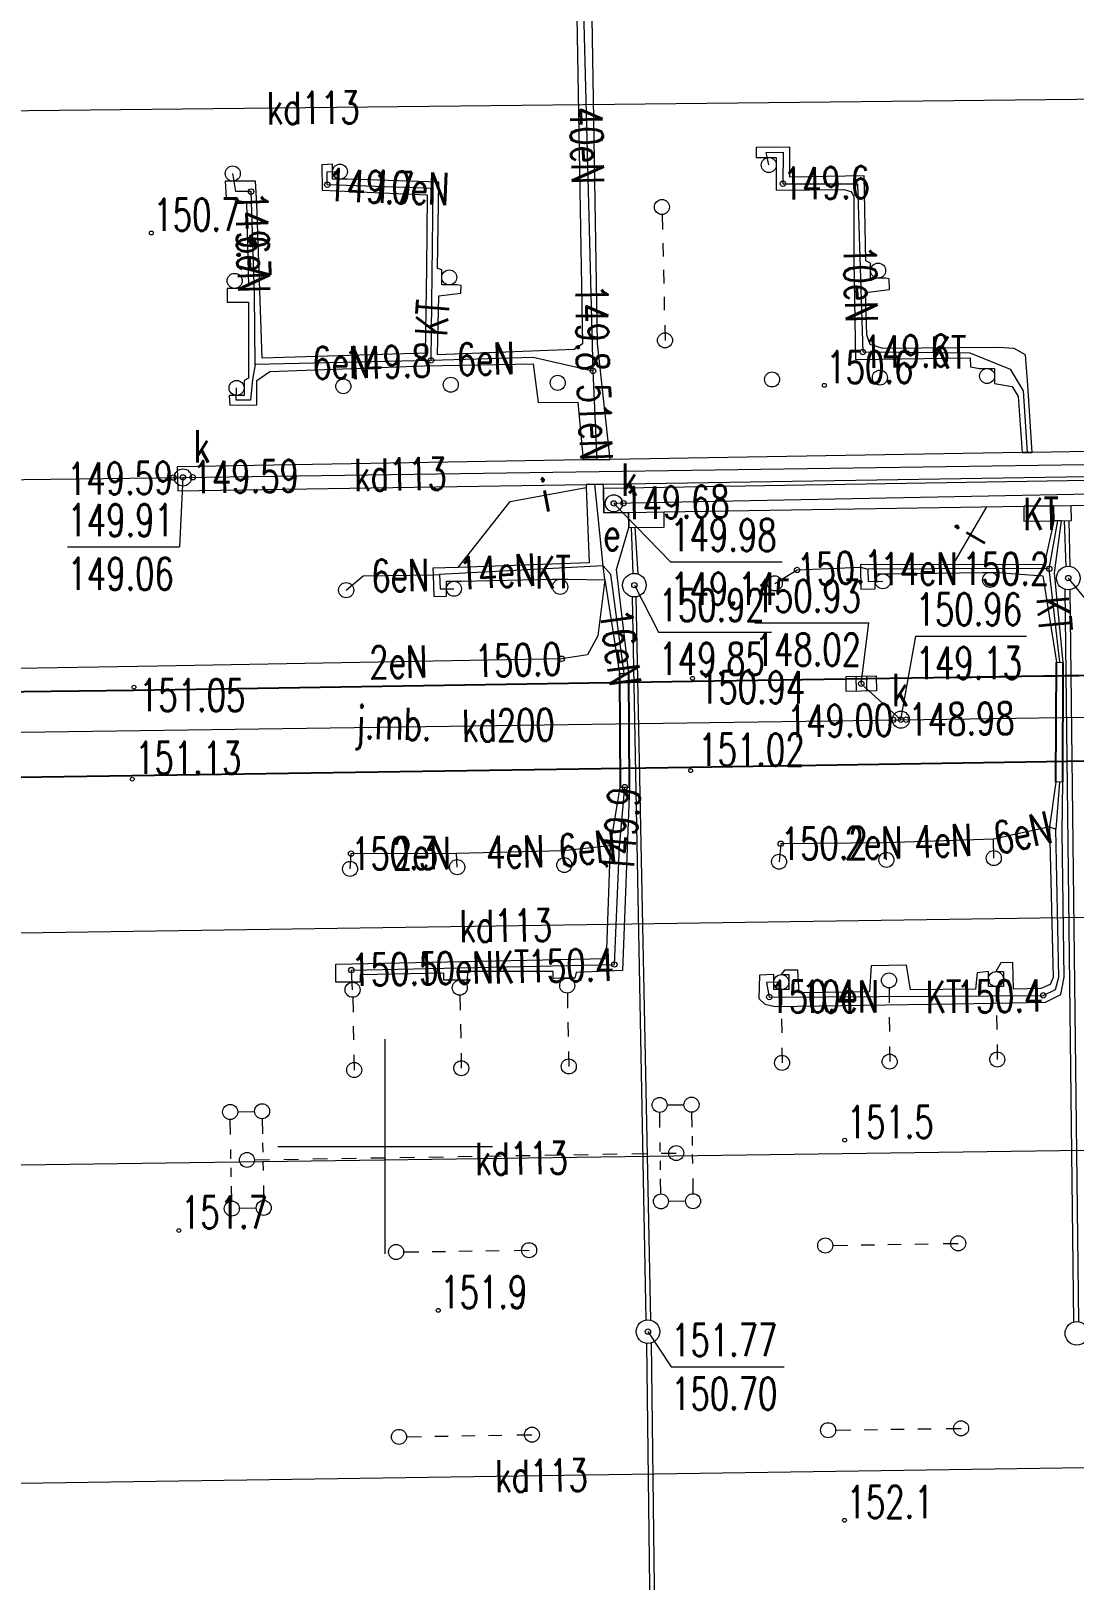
# Model space of a CAD drawing. Header units: metres. Extents: x 7583802 to 7586368, y 5958992 to 5960558.
# Drawn here: x 7585783.5 to 7585832.1, y 5959279.8 to 5959352 of the extents above; entities that cross this region are included whole.
import ezdxf
from ezdxf.enums import TextEntityAlignment as Align

# ---------------------------------------------------------------- set-up
doc = ezdxf.new("R2010")
doc.units = ezdxf.units.M
for name, pattern in [('1', [0]), ('3_KTJZ01', [4, 3, -1]), ('3_KTKR01', [0]), ('4_1', [0]), ('4_SUBP02_03', [0]), ('4_SUOP01_03', [0]), ('4_SUOP03_13', [0]), ('4_SUOP05_02', [0]), ('4_SUPE_01', [0]), ('4_SUPI_01', [0]), ('4_SUPK_01', [0]), ('4_SUSM03_02', [0]), ('4_SUUS18_02', [0])]:
    doc.linetypes.add(name, pattern=pattern)
doc.layers.get('0').update_dxf_attribs({"color": 250, "linetype": 'CONTINUOUS', "lineweight": 100})
for name, color, linetype, lineweight in [('1000_L_1', 7, '1', 18), ('KTJZ_E_T_0', 7, 'CONTINUOUS', 15), ('KTJZ_L_0', 7, '3_KTJZ01', 18), ('KTKR_L_0', 7, '3_KTKR01', 25), ('RTPW_T_0', 7, 'CONTINUOUS', 15), ('RTPW_T_1', 7, 'CONTINUOUS', 15), ('SUBE_L_0', 1, '4_SUBP02_03', 18), ('SUOE_L_0', 1, '4_SUOP01_03', 18), ('SUOE_L_1', 1, '4_SUOP03_13', 25), ('SUOP_E_T_0', 7, 'CONTINUOUS', 18), ('SUOP_L_0', 7, '4_SUOP05_02', 18), ('SUPE_E_T_3', 1, 'CONTINUOUS', 15), ('SUPE_L_3', 1, '4_SUPE_01', 18), ('SUPI_E_T_0', 7, 'CONTINUOUS', 15), ('SUPI_L_0', 7, '4_SUPI_01', 18), ('SUPK_E_T_0', 34, 'CONTINUOUS', 15), ('SUPK_L_0', 34, '4_SUPK_01', 18), ('SUSM_L_4', 7, 'CONTINUOUS', 18), ('SUSM_L_5', 7, 'CONTINUOUS', 18), ('SUSM_T_3', 7, 'CONTINUOUS', 18), ('SUTE_T_0', 1, 'CONTINUOUS', 18), ('SUTK_T_0', 34, 'CONTINUOUS', 18), ('SUTT_T_0', 30, 'CONTINUOUS', 18), ('SUUE_E_T_2', 7, 'CONTINUOUS', 15), ('SUUE_L_3', 7, '4_1', 18), ('SUUK_E_T_3', 7, 'CONTINUOUS', 15), ('SUUK_T_0', 7, 'CONTINUOUS', 18), ('SUUK_T_4', 7, 'CONTINUOUS', 13)]:
    doc.layers.add(name, color=color, linetype=linetype, lineweight=lineweight)
doc.styles.get("Standard").update_dxf_attribs({"font": 'Simplex.SHX', "width": 0.75})

# ---------------------------------------------------------------- blocks, each defined once
blk = doc.blocks.new('3_RTPW01')
at = {"linetype": 'CONTINUOUS'}
blk.add_circle((0, 0), 0.09, dxfattribs=at)
blk = doc.blocks.new('3_RTPW02')
at = {"linetype": 'CONTINUOUS'}
blk.add_circle((0, 0), 0.09, dxfattribs=at)
blk = doc.blocks.new('4_SUSM04_01')
at = {"linetype": 'CONTINUOUS'}
blk.add_circle((0, 0), 0.35, dxfattribs=at)
blk = doc.blocks.new('4_SUPS01_03')
at = {"linetype": 'CONTINUOUS'}
blk.add_circle((0, 0), 0.125, dxfattribs=at)
blk = doc.blocks.new('4_SUPS01_05')
at = {"linetype": 'CONTINUOUS'}
blk.add_circle((0, 0), 0.125, dxfattribs=at)
blk = doc.blocks.new('4_SUPS01_07')
at = {"linetype": 'CONTINUOUS'}
blk.add_circle((0, 0), 0.125, dxfattribs=at)
blk = doc.blocks.new('4_SUUS22_01')
at = {"linetype": 'CONTINUOUS'}
blk.add_circle((0, 0), 0.4, dxfattribs=at)
blk = doc.blocks.new('4_SUUS05')
at = {"linetype": 'CONTINUOUS'}
for p, q in [((-0.7, -0.35), (-0.7, 0.35)), ((-0.7, 0.35), (0.7, 0.35)), ((-0.245, 0.35), (-0.245, -0.35)), ((0.245, 0.35), (0.245, -0.35)), ((0.7, 0.35), (0.7, -0.35)), ((0.7, -0.35), (-0.7, -0.35))]:
    blk.add_line(p, q, dxfattribs=at)

msp = doc.modelspace()

# ---------------------------------------------------------------- linework, layer by layer
at = {"layer": '1000_L_1', "linetype": '1'}
for p, q in [((7585800, 5959295), (7585800, 5959305)), ((7585795, 5959300), (7585805, 5959300))]:
    msp.add_line(p, q, dxfattribs=at)
at = {"layer": 'KTJZ_L_0', "linetype": '3_KTJZ01'}
for p, q in [((7585788.29, 5959321.26), (7585814.32, 5959321.67)), ((7585814.32, 5959321.67), (7585834.33, 5959321.97)), ((7585763.29, 5959320.9), (7585788.29, 5959321.26)), ((7585814.23, 5959317.67), (7585788.21, 5959317.27)), ((7585834.24, 5959317.98), (7585814.23, 5959317.67)), ((7585788.21, 5959317.27), (7585763.2, 5959316.9))]:
    msp.add_line(p, q, dxfattribs=at)
at = {"layer": 'KTKR_L_0', "linetype": '3_KTKR01'}
for p, q in [((7585814.32, 5959321.67), (7585788.29, 5959321.26)), ((7585834.33, 5959321.97), (7585814.32, 5959321.67)), ((7585788.29, 5959321.26), (7585763.29, 5959320.9)), ((7585814.23, 5959317.67), (7585788.21, 5959317.27)), ((7585834.24, 5959317.98), (7585814.23, 5959317.67)), ((7585788.21, 5959317.27), (7585763.2, 5959316.9))]:
    msp.add_line(p, q, dxfattribs=at)
at = {"layer": 'SUBE_L_0', "linetype": '4_SUBP02_03'}
for centre in [(7585811.61, 5959326.16), (7585831.83, 5959326.49), (7585812.24, 5959291.38), (7585832.23, 5959291.3)]:
    msp.add_circle(centre, 0.55, dxfattribs=at)
at = {"layer": 'SUOE_L_0', "linetype": '4_1'}
for p, q in [((7585831.726, 5959327.03), (7585831.65, 5959329.166)), ((7585831.918, 5959327.033), (7585831.87, 5959329.169)), ((7585811.556, 5959326.707), (7585811.47, 5959328.842)), ((7585811.63, 5959328.845), (7585811.768, 5959326.687)), ((7585811.512, 5959325.619), (7585812.148, 5959291.922)), ((7585811.683, 5959325.615), (7585812.358, 5959291.917)), ((7585832.089, 5959291.832), (7585831.691, 5959325.958)), ((7585832.32, 5959291.843), (7585831.921, 5959325.948)), ((7585812.171, 5959290.834), (7585812.619, 5959256.922)), ((7585812.391, 5959290.851), (7585812.809, 5959256.921))]:
    msp.add_line(p, q, dxfattribs=at)
at = {"layer": 'SUOE_L_1', "linetype": '4_1'}
for p, q in [((7585831.25, 5959316.98), (7585831.28, 5959322.57)), ((7585831.58, 5959316.99), (7585831.59, 5959322.56)), ((7585810.92, 5959322.04), (7585810.95, 5959316.75)), ((7585811.38, 5959316.75), (7585811.35, 5959322.05))]:
    msp.add_line(p, q, dxfattribs=at)
at = {"layer": 'SUOP_L_0', "linetype": '4_1'}
for p, q in [((7585809.89, 5959337.42), (7585809.57, 5959357.07)), ((7585808.88, 5959355.27), (7585809.19, 5959337.41)), ((7585817.29, 5959346.56), (7585817.28, 5959346.08)), ((7585818.86, 5959346.57), (7585817.29, 5959346.56)), ((7585818.85, 5959345.17), (7585818.86, 5959346.57)), ((7585797.54, 5959345.778), (7585797.04, 5959345.75)), ((7585797.04, 5959345.75), (7585797.06, 5959344.56)), ((7585797.54, 5959345.078), (7585797.54, 5959345.778)), ((7585817.28, 5959346.08), (7585817.524, 5959346.088)), ((7585817.524, 5959346.088), (7585818.224, 5959346.088)), ((7585818.224, 5959346.088), (7585818.224, 5959345.388)), ((7585793.246, 5959344.992), (7585792.546, 5959344.992)), ((7585792.546, 5959344.992), (7585792.59, 5959344.21)), ((7585793.96, 5959344.99), (7585793.246, 5959344.992)), ((7585794.01, 5959343.91), (7585793.96, 5959344.99)), ((7585798.24, 5959345.078), (7585797.54, 5959345.078)), ((7585802.5, 5959344.93), (7585798.24, 5959345.078)), ((7585802.43, 5959340.91), (7585802.5, 5959344.93)), ((7585818.224, 5959345.388), (7585818.22, 5959344.56)), ((7585822.32, 5959345.23), (7585818.85, 5959345.17)), ((7585822.39, 5959341.28), (7585822.32, 5959345.23)), ((7585792.59, 5959344.21), (7585793.53, 5959344.01)), ((7585797.06, 5959344.56), (7585801.96, 5959344.35)), ((7585801.96, 5959344.35), (7585801.93, 5959340.93)), ((7585818.22, 5959344.56), (7585821.37, 5959344.59)), ((7585821.37, 5959344.59), (7585821.69, 5959344.5)), ((7585821.69, 5959344.5), (7585821.83, 5959344.29)), ((7585821.83, 5959344.29), (7585821.84, 5959341.26)), ((7585793.53, 5959344.01), (7585793.63, 5959340.09)), ((7585794.27, 5959336.74), (7585794.01, 5959343.91)), ((7585821.84, 5959341.26), (7585821.92, 5959336.67)), ((7585822.619, 5959341.166), (7585822.39, 5959341.28)), ((7585822.619, 5959340.466), (7585822.619, 5959341.166)), ((7585801.93, 5959340.93), (7585801.86, 5959336.97)), ((7585802.632, 5959340.85), (7585802.43, 5959340.91)), ((7585802.632, 5959340.15), (7585802.632, 5959340.85)), ((7585823.319, 5959340.472), (7585822.619, 5959340.466)), ((7585823.49, 5959340.44), (7585823.319, 5959340.472)), ((7585823.5, 5959339.94), (7585823.49, 5959340.44)), ((7585793.334, 5959339.989), (7585792.634, 5959339.989)), ((7585792.634, 5959339.989), (7585792.64, 5959339.35)), ((7585793.63, 5959340.09), (7585793.334, 5959339.989)), ((7585802.49, 5959339.64), (7585803.53, 5959339.76)), ((7585803.332, 5959340.15), (7585802.632, 5959340.15)), ((7585803.54, 5959340.13), (7585803.332, 5959340.15)), ((7585803.53, 5959339.76), (7585803.54, 5959340.13)), ((7585822.38, 5959339.8), (7585823.5, 5959339.94)), ((7585822.44, 5959337.82), (7585822.38, 5959339.8)), ((7585792.64, 5959339.35), (7585793.63, 5959339.35)), ((7585793.63, 5959339.35), (7585793.62, 5959335.8)), ((7585802.44, 5959336.89), (7585802.49, 5959339.64)), ((7585822.59, 5959337.38), (7585822.44, 5959337.82)), ((7585801.86, 5959336.97), (7585794.27, 5959336.74)), ((7585808.81, 5959337.14), (7585802.44, 5959336.89)), ((7585809.19, 5959337.41), (7585808.81, 5959337.14)), ((7585810.487, 5959332.017), (7585809.89, 5959337.42)), ((7585823.18, 5959337.18), (7585822.59, 5959337.38)), ((7585828.57, 5959337.24), (7585823.18, 5959337.18)), ((7585829.31, 5959337.18), (7585828.57, 5959337.24)), ((7585829.84, 5959336.89), (7585829.31, 5959337.18)), ((7585829.94, 5959335.48), (7585829.84, 5959336.89)), ((7585794.01, 5959335.7), (7585794.62, 5959336.12)), ((7585794.62, 5959336.12), (7585801.83, 5959336.38)), ((7585801.83, 5959336.38), (7585806.89, 5959336.48)), ((7585806.89, 5959336.48), (7585807.12, 5959334.67)), ((7585821.92, 5959336.67), (7585827.25, 5959336.76)), ((7585827.25, 5959336.76), (7585827.28, 5959336.33)), ((7585827.28, 5959336.33), (7585827.697, 5959336.256)), ((7585827.697, 5959336.256), (7585828.397, 5959336.256)), ((7585828.397, 5959336.256), (7585828.397, 5959335.556)), ((7585793.62, 5959335.8), (7585793.422, 5959335.699)), ((7585793.422, 5959335.699), (7585793.422, 5959334.999)), ((7585794.01, 5959334.56), (7585794.01, 5959335.7)), ((7585828.397, 5959335.556), (7585829.22, 5959335.41)), ((7585829.22, 5959335.41), (7585829.5, 5959334.95)), ((7585830.143, 5959332.345), (7585829.94, 5959335.48)), ((7585793.422, 5959334.999), (7585792.722, 5959334.999)), ((7585792.722, 5959334.999), (7585792.76, 5959334.55)), ((7585807.12, 5959334.67), (7585808.98, 5959334.68)), ((7585808.98, 5959334.68), (7585809.226, 5959331.996)), ((7585829.5, 5959334.95), (7585829.684, 5959332.337)), ((7585792.76, 5959334.55), (7585794.01, 5959334.56)), ((7585869.54, 5959333.003), (7585830.143, 5959332.345)), ((7585809.226, 5959331.996), (7585790.31, 5959331.68)), ((7585809.226, 5959331.996), (7585810.487, 5959332.017)), ((7585810.487, 5959332.017), (7585809.226, 5959331.996)), ((7585810.166, 5959330.866), (7585876.44, 5959331.92)), ((7585876.3, 5959331.76), (7585810.17, 5959330.66)), ((7585829.684, 5959332.337), (7585810.487, 5959332.017)), ((7585829.684, 5959332.337), (7585830.143, 5959332.345)), ((7585830.143, 5959332.345), (7585829.684, 5959332.337)), ((7585790.31, 5959331.68), (7585790.33, 5959330.55)), ((7585790.33, 5959330.55), (7585809.365, 5959330.853)), ((7585809.365, 5959330.853), (7585810.166, 5959330.866)), ((7585810.166, 5959330.866), (7585809.365, 5959330.853)), ((7585809.365, 5959330.853), (7585809.37, 5959330.71)), ((7585809.37, 5959330.71), (7585809.5, 5959327.2)), ((7585810.17, 5959330.66), (7585810.166, 5959330.866)), ((7585810.17, 5959330.66), (7585810.19, 5959329.53)), ((7585810.19, 5959329.53), (7585810.17, 5959330.66)), ((7585812.99, 5959329.574), (7585829.76, 5959329.837)), ((7585831.14, 5959329.859), (7585829.76, 5959329.837)), ((7585829.76, 5959329.837), (7585831.14, 5959329.859)), ((7585829.76, 5959329.837), (7585829.76, 5959329.14)), ((7585831.14, 5959329.859), (7585831.96, 5959329.872)), ((7585831.16, 5959329.16), (7585831.14, 5959329.859)), ((7585831.96, 5959329.872), (7585849.294, 5959330.144)), ((7585810.19, 5959329.53), (7585811.34, 5959329.548)), ((7585811.34, 5959329.548), (7585810.19, 5959329.53)), ((7585811.34, 5959329.548), (7585812.99, 5959329.574)), ((7585811.35, 5959328.84), (7585811.34, 5959329.548)), ((7585829.76, 5959329.14), (7585831.16, 5959329.16)), ((7585831.16, 5959329.16), (7585830.7, 5959327.11)), ((7585831.51, 5959329.164), (7585831.16, 5959329.16)), ((7585831.19, 5959326.73), (7585831.51, 5959329.164)), ((7585810.78, 5959326.89), (7585811.35, 5959328.84)), ((7585803.4, 5959326.99), (7585802.22, 5959326.96)), ((7585802.22, 5959326.96), (7585802.24, 5959326.64)), ((7585809.5, 5959327.2), (7585803.4, 5959326.99)), ((7585811.35, 5959322.05), (7585810.78, 5959326.89)), ((7585830.7, 5959327.11), (7585822.14, 5959327.13)), ((7585822.14, 5959327.13), (7585822.14, 5959327)), ((7585822.14, 5959327), (7585822.17, 5959325.98)), ((7585822.837, 5959325.992), (7585822.837, 5959326.692)), ((7585822.837, 5959326.692), (7585823.537, 5959326.692)), ((7585823.537, 5959326.692), (7585827.839, 5959326.757)), ((7585827.839, 5959326.757), (7585828.539, 5959326.757)), ((7585828.539, 5959326.757), (7585830.65, 5959326.6)), ((7585831.59, 5959322.56), (7585831.19, 5959326.73)), ((7585802.24, 5959326.64), (7585802.26, 5959325.63)), ((7585802.851, 5959325.642), (7585802.851, 5959326.342)), ((7585802.851, 5959326.342), (7585803.551, 5959326.342)), ((7585803.551, 5959326.342), (7585807.801, 5959326.433)), ((7585807.801, 5959326.433), (7585808.501, 5959326.433)), ((7585808.501, 5959326.433), (7585810.23, 5959326.41)), ((7585810.23, 5959326.41), (7585810.92, 5959322.04)), ((7585822.17, 5959325.98), (7585822.837, 5959325.992)), ((7585830.65, 5959326.6), (7585831.28, 5959322.57)), ((7585802.26, 5959325.63), (7585802.851, 5959325.642)), ((7585831.28, 5959322.57), (7585831.59, 5959322.56)), ((7585810.92, 5959322.04), (7585811.35, 5959322.05)), ((7585810.5, 5959314.03), (7585810.95, 5959316.75)), ((7585810.95, 5959316.75), (7585811.38, 5959316.75)), ((7585811.38, 5959316.75), (7585811.05, 5959308.2)), ((7585831.25, 5959316.98), (7585830.96, 5959314.9)), ((7585831.58, 5959316.99), (7585831.25, 5959316.98)), ((7585831.55, 5959314.67), (7585831.58, 5959316.99)), ((7585830.96, 5959314.9), (7585831.13, 5959307.88)), ((7585831.64, 5959307.9), (7585831.55, 5959314.67)), ((7585810.31, 5959308.77), (7585810.5, 5959314.03)), ((7585797.69, 5959308.5), (7585810.31, 5959308.77)), ((7585797.7, 5959307.66), (7585797.69, 5959308.5)), ((7585798.83, 5959308.01), (7585798.828, 5959307.658)), ((7585802.73, 5959308.08), (7585798.83, 5959308.01)), ((7585802.73, 5959307.75), (7585802.73, 5959308.08)), ((7585803.83, 5959308.16), (7585803.822, 5959307.755)), ((7585807.82, 5959308.16), (7585803.83, 5959308.16)), ((7585807.83, 5959307.84), (7585807.82, 5959308.16)), ((7585808.89, 5959308.11), (7585808.829, 5959307.852)), ((7585811.05, 5959308.2), (7585808.89, 5959308.11)), ((7585817.44, 5959307.99), (7585817.41, 5959306.9)), ((7585818.106, 5959308.013), (7585817.44, 5959307.99)), ((7585818.106, 5959307.313), (7585818.106, 5959308.013)), ((7585818.6, 5959308.22), (7585818.456, 5959308.013)), ((7585818.456, 5959308.013), (7585818.806, 5959308.013)), ((7585819.23, 5959308.22), (7585818.6, 5959308.22)), ((7585818.806, 5959308.013), (7585818.806, 5959307.313)), ((7585819.29, 5959307.16), (7585819.23, 5959308.22)), ((7585822.64, 5959308.42), (7585822.57, 5959307.21)), ((7585824.29, 5959308.45), (7585822.64, 5959308.42)), ((7585824.47, 5959307.3), (7585824.29, 5959308.45)), ((7585827.58, 5959308.1), (7585827.5, 5959307.34)), ((7585828.107, 5959308.157), (7585827.58, 5959308.1)), ((7585828.107, 5959307.457), (7585828.107, 5959308.157)), ((7585828.69, 5959308.57), (7585828.457, 5959308.157)), ((7585828.457, 5959308.157), (7585828.807, 5959308.157)), ((7585829.24, 5959308.58), (7585828.69, 5959308.57)), ((7585828.807, 5959308.157), (7585828.807, 5959307.457)), ((7585829.28, 5959307.34), (7585829.24, 5959308.58)), ((7585798.128, 5959307.658), (7585797.7, 5959307.66)), ((7585798.828, 5959307.658), (7585798.128, 5959307.658)), ((7585803.122, 5959307.755), (7585802.73, 5959307.75)), ((7585803.822, 5959307.755), (7585803.122, 5959307.755)), ((7585808.129, 5959307.852), (7585807.83, 5959307.84)), ((7585808.829, 5959307.852), (7585808.129, 5959307.852)), ((7585818.806, 5959307.313), (7585818.106, 5959307.313)), ((7585822.57, 5959307.21), (7585819.29, 5959307.16)), ((7585827.5, 5959307.34), (7585824.47, 5959307.3)), ((7585828.807, 5959307.457), (7585828.107, 5959307.457)), ((7585830.55, 5959307.36), (7585829.28, 5959307.34)), ((7585830.99, 5959307.56), (7585830.55, 5959307.36)), ((7585831.13, 5959307.88), (7585830.99, 5959307.56)), ((7585831.48, 5959307.09), (7585831.64, 5959307.9)), ((7585817.41, 5959306.9), (7585817.69, 5959306.63)), ((7585817.69, 5959306.63), (7585818.17, 5959306.53)), ((7585818.17, 5959306.53), (7585827.44, 5959306.67)), ((7585827.44, 5959306.67), (7585830.77, 5959306.73)), ((7585830.77, 5959306.73), (7585831.48, 5959307.09))]:
    msp.add_line(p, q, dxfattribs=at)
at = {"layer": 'SUPE_L_3', "linetype": '4_SUPE_01'}
for p, q in [((7585809.15, 5959356.183), (7585809.681, 5959336.135)), ((7585817.757, 5959346.324), (7585818.542, 5959346.329)), ((7585817.874, 5959345.738), (7585817.757, 5959346.324)), ((7585818.542, 5959346.329), (7585818.535, 5959344.865)), ((7585793.038, 5959344.501), (7585792.896, 5959345.342)), ((7585797.29, 5959345.414), (7585797.89, 5959345.428)), ((7585797.3, 5959344.819), (7585797.29, 5959345.414)), ((7585802.23, 5959344.64), (7585797.3, 5959344.819)), ((7585818.535, 5959344.865), (7585822.005, 5959344.865)), ((7585822.005, 5959344.865), (7585822.255, 5959337.025)), ((7585793.745, 5959344.5), (7585793.038, 5959344.501)), ((7585793.903, 5959339.711), (7585793.745, 5959344.5)), ((7585802.135, 5959336.635), (7585802.23, 5959344.64)), ((7585793.945, 5959336.442), (7585793.903, 5959339.711)), ((7585822.255, 5959337.025), (7585827.246, 5959336.993)), ((7585827.246, 5959336.993), (7585829.118, 5959336.223)), ((7585793.945, 5959336.442), (7585793.815, 5959335.75)), ((7585802.135, 5959336.635), (7585793.945, 5959336.442)), ((7585806.887, 5959336.772), (7585802.135, 5959336.635)), ((7585809.681, 5959336.135), (7585806.887, 5959336.772)), ((7585809.681, 5959336.135), (7585809.856, 5959332.006)), ((7585829.118, 5959336.223), (7585829.72, 5959335.215)), ((7585793.815, 5959335.75), (7585793.716, 5959334.78)), ((7585793.053, 5959334.777), (7585793.072, 5959335.349)), ((7585793.716, 5959334.78), (7585793.053, 5959334.777)), ((7585829.72, 5959335.215), (7585829.913, 5959332.341)), ((7585810.156, 5959327.062), (7585809.766, 5959330.859)), ((7585830.945, 5959326.92), (7585831.335, 5959329.162)), ((7585810.156, 5959327.062), (7585802.536, 5959326.651)), ((7585810.505, 5959326.65), (7585810.156, 5959327.062)), ((7585810.23, 5959326.41), (7585810.156, 5959327.062)), ((7585818.152, 5959326.245), (7585819.19, 5959326.87)), ((7585819.19, 5959326.87), (7585822.14, 5959327)), ((7585822.14, 5959327), (7585822.488, 5959326.911)), ((7585828.561, 5959326.936), (7585822.488, 5959326.911)), ((7585822.488, 5959326.911), (7585822.503, 5959326.336)), ((7585830.945, 5959326.92), (7585828.561, 5959326.936)), ((7585831.435, 5959322.565), (7585830.945, 5959326.92)), ((7585798.179, 5959325.927), (7585798.97, 5959326.59)), ((7585798.97, 5959326.59), (7585802.238, 5959326.641)), ((7585802.238, 5959326.641), (7585802.536, 5959326.651)), ((7585802.536, 5959326.651), (7585802.555, 5959325.986)), ((7585802.555, 5959325.986), (7585803.201, 5959325.992)), ((7585810.23, 5959326.41), (7585809.9, 5959323.8)), ((7585811.135, 5959322.045), (7585810.505, 5959326.65)), ((7585822.503, 5959326.336), (7585823.187, 5959326.342)), ((7585809.9, 5959323.8), (7585809.43, 5959322.92)), ((7585789.4, 5959322.38), (7585772.5, 5959322.1)), ((7585806.52, 5959322.69), (7585789.4, 5959322.38)), ((7585808.22, 5959322.73), (7585806.52, 5959322.69)), ((7585809.43, 5959322.92), (7585808.22, 5959322.73)), ((7585831.28, 5959322.57), (7585831.25, 5959316.98)), ((7585831.58, 5959316.99), (7585831.59, 5959322.56)), ((7585810.92, 5959322.04), (7585810.95, 5959316.75)), ((7585811.38, 5959316.75), (7585811.35, 5959322.05)), ((7585810.915, 5959313.984), (7585811.165, 5959316.75)), ((7585831.415, 5959316.985), (7585831.255, 5959314.785)), ((7585830.959, 5959314.9), (7585828.341, 5959314.33)), ((7585830.959, 5959314.9), (7585831.255, 5959314.785)), ((7585831.385, 5959307.89), (7585831.255, 5959314.785)), ((7585803.32, 5959313.68), (7585808.28, 5959313.79)), ((7585808.28, 5959313.79), (7585810.5, 5959314.03)), ((7585808.342, 5959313.119), (7585808.28, 5959313.79)), ((7585810.5, 5959314.03), (7585810.915, 5959313.984)), ((7585810.68, 5959308.485), (7585810.915, 5959313.984)), ((7585818.429, 5959314.106), (7585818.352, 5959313.274)), ((7585823.299, 5959314.162), (7585818.429, 5959314.106)), ((7585828.341, 5959314.33), (7585823.299, 5959314.162)), ((7585823.352, 5959313.36), (7585823.299, 5959314.162)), ((7585828.359, 5959313.443), (7585828.341, 5959314.33)), ((7585798.361, 5959312.942), (7585798.41, 5959313.65)), ((7585798.41, 5959313.65), (7585803.32, 5959313.68)), ((7585803.352, 5959313.021), (7585803.32, 5959313.68)), ((7585798.42, 5959308.224), (7585810.68, 5959308.485)), ((7585798.478, 5959307.308), (7585798.42, 5959308.224)), ((7585818.456, 5959307.663), (7585817.773, 5959307.651)), ((7585817.773, 5959307.651), (7585817.898, 5959306.971)), ((7585830.66, 5959307.045), (7585831.235, 5959307.325)), ((7585831.235, 5959307.325), (7585831.385, 5959307.89)), ((7585817.898, 5959306.971), (7585830.66, 5959307.045))]:
    msp.add_line(p, q, dxfattribs=at)
at = {"layer": 'SUPI_L_0', "linetype": '4_1'}
for p, q in [((7585805.828, 5959330.065), (7585809.37, 5959330.714)), ((7585803.395, 5959326.991), (7585805.828, 5959330.065)), ((7585828.024, 5959329.81), (7585826.456, 5959327.117))]:
    msp.add_line(p, q, dxfattribs=at)
at = {"layer": 'SUPK_L_0', "linetype": '4_1'}
for p, q in [((7585865.32, 5959349.14), (7585732.11, 5959347.71)), ((7585790.57, 5959331.18), (7585875.69, 5959332.41)), ((7585732.45, 5959330.42), (7585790.57, 5959331.18)), ((7585875.79, 5959331.21), (7585810.65, 5959329.97)), ((7585824.03, 5959319.89), (7585822.18, 5959321.57)), ((7585824.03, 5959319.89), (7585874.22, 5959320.63)), ((7585776.58, 5959319.22), (7585824.03, 5959319.89)), ((7585732.85, 5959309.23), (7585872.44, 5959311.28)), ((7585872.67, 5959300.37), (7585730.91, 5959298.41)), ((7585731.22, 5959283.56), (7585872.76, 5959285.63))]:
    msp.add_line(p, q, dxfattribs=at)
at = {"layer": 'SUSM_L_4', "linetype": '4_SUSM03_02'}
for p, q in [((7585812.9, 5959343.43), (7585812.916, 5959342.73)), ((7585812.931, 5959342.103), (7585812.946, 5959341.476)), ((7585812.96, 5959340.848), (7585812.975, 5959340.221)), ((7585812.99, 5959339.594), (7585813.004, 5959338.967)), ((7585813.021, 5959338.267), (7585813.037, 5959337.567)), ((7585818.459, 5959307.313), (7585818.466, 5959306.613)), ((7585823.478, 5959307.395), (7585823.484, 5959306.695)), ((7585828.463, 5959307.457), (7585828.475, 5959306.757)), ((7585798.485, 5959306.958), (7585798.499, 5959306.258)), ((7585803.479, 5959307.055), (7585803.492, 5959306.355)), ((7585808.486, 5959307.152), (7585808.5, 5959306.452)), ((7585808.513, 5959305.794), (7585808.525, 5959305.136)), ((7585818.472, 5959305.957), (7585818.479, 5959305.302)), ((7585823.49, 5959306.027), (7585823.495, 5959305.36)), ((7585828.486, 5959306.107), (7585828.498, 5959305.458)), ((7585798.512, 5959305.613), (7585798.525, 5959304.969)), ((7585803.505, 5959305.703), (7585803.517, 5959305.052)), ((7585803.531, 5959304.352), (7585803.544, 5959303.652)), ((7585808.539, 5959304.436), (7585808.553, 5959303.736)), ((7585818.485, 5959304.602), (7585818.492, 5959303.902)), ((7585823.501, 5959304.66), (7585823.507, 5959303.96)), ((7585828.51, 5959304.758), (7585828.522, 5959304.058)), ((7585798.539, 5959304.269), (7585798.553, 5959303.569)), ((7585793.905, 5959299.385), (7585794.605, 5959299.396)), ((7585795.281, 5959299.407), (7585795.956, 5959299.418)), ((7585796.631, 5959299.429), (7585797.306, 5959299.44)), ((7585797.981, 5959299.451), (7585798.656, 5959299.461)), ((7585799.331, 5959299.472), (7585800.007, 5959299.483)), ((7585800.682, 5959299.494), (7585801.357, 5959299.505)), ((7585802.032, 5959299.516), (7585802.707, 5959299.526)), ((7585803.382, 5959299.537), (7585804.057, 5959299.548)), ((7585804.733, 5959299.559), (7585805.408, 5959299.57)), ((7585806.083, 5959299.581), (7585806.758, 5959299.591)), ((7585807.433, 5959299.602), (7585808.108, 5959299.613)), ((7585808.783, 5959299.624), (7585809.459, 5959299.635)), ((7585810.134, 5959299.646), (7585810.809, 5959299.656)), ((7585811.484, 5959299.667), (7585812.159, 5959299.678)), ((7585812.859, 5959299.689), (7585813.559, 5959299.701)), ((7585800.858, 5959295.094), (7585801.558, 5959295.103)), ((7585802.182, 5959295.112), (7585802.807, 5959295.12)), ((7585803.431, 5959295.129), (7585804.055, 5959295.137)), ((7585804.68, 5959295.146), (7585805.304, 5959295.154)), ((7585806.004, 5959295.164), (7585806.704, 5959295.173)), ((7585820.852, 5959295.399), (7585821.552, 5959295.41)), ((7585822.176, 5959295.42), (7585822.801, 5959295.43)), ((7585823.425, 5959295.44), (7585824.049, 5959295.45)), ((7585824.674, 5959295.46), (7585825.298, 5959295.47)), ((7585825.998, 5959295.482), (7585826.698, 5959295.493)), ((7585800.991, 5959286.482), (7585801.691, 5959286.493)), ((7585802.315, 5959286.504), (7585802.939, 5959286.514)), ((7585803.564, 5959286.524), (7585804.188, 5959286.534)), ((7585804.812, 5959286.545), (7585805.436, 5959286.555)), ((7585806.136, 5959286.566), (7585806.836, 5959286.578)), ((7585820.989, 5959286.791), (7585821.689, 5959286.801)), ((7585822.313, 5959286.81), (7585822.938, 5959286.818)), ((7585823.563, 5959286.827), (7585824.187, 5959286.836)), ((7585824.812, 5959286.845), (7585825.436, 5959286.853)), ((7585826.136, 5959286.863), (7585826.836, 5959286.873))]:
    msp.add_line(p, q, dxfattribs=at)
for centre in [(7585812.892, 5959343.78), (7585813.037, 5959337.567), (7585818.456, 5959307.663), (7585823.475, 5959307.745), (7585828.457, 5959307.807), (7585798.478, 5959307.308), (7585803.472, 5959307.405), (7585808.479, 5959307.502), (7585828.522, 5959304.058), (7585798.553, 5959303.569), (7585803.544, 5959303.652), (7585808.553, 5959303.736), (7585818.492, 5959303.902), (7585823.507, 5959303.96), (7585813.559, 5959299.701), (7585793.555, 5959299.379), (7585820.502, 5959295.393), (7585826.698, 5959295.493), (7585800.508, 5959295.089), (7585806.704, 5959295.173), (7585820.639, 5959286.786), (7585826.836, 5959286.873), (7585800.641, 5959286.476), (7585806.836, 5959286.578)]:
    msp.add_circle(centre, 0.35, dxfattribs=at)
at = {"layer": 'SUSM_L_5', "linetype": '4_SUSM03_02'}
for p, q in [((7585793.123, 5959301.622), (7585793.823, 5959301.638)), ((7585793.211, 5959301.624), (7585793.911, 5959301.64)), ((7585812.8, 5959300.892), (7585812.791, 5959301.592)), ((7585813.136, 5959301.945), (7585813.836, 5959301.95)), ((7585813.221, 5959301.946), (7585813.921, 5959301.951)), ((7585814.277, 5959301.604), (7585814.288, 5959300.904)), ((7585792.791, 5959300.564), (7585792.779, 5959301.264)), ((7585794.267, 5959301.298), (7585794.278, 5959300.598)), ((7585794.286, 5959300.172), (7585794.293, 5959299.746)), ((7585812.815, 5959299.768), (7585812.81, 5959300.192)), ((7585814.295, 5959300.48), (7585814.302, 5959300.055)), ((7585792.81, 5959299.438), (7585792.803, 5959299.864)), ((7585794.3, 5959299.32), (7585794.307, 5959298.894)), ((7585812.827, 5959298.921), (7585812.821, 5959299.345)), ((7585814.309, 5959299.631), (7585814.316, 5959299.207)), ((7585792.825, 5959298.587), (7585792.817, 5959299.013)), ((7585792.844, 5959297.461), (7585792.832, 5959298.161)), ((7585794.319, 5959298.194), (7585794.33, 5959297.494)), ((7585812.842, 5959297.797), (7585812.833, 5959298.497)), ((7585814.327, 5959298.507), (7585814.338, 5959297.807)), ((7585793.9, 5959297.134), (7585793.2, 5959297.119)), ((7585793.986, 5959297.136), (7585793.286, 5959297.121)), ((7585813.897, 5959297.454), (7585813.197, 5959297.449)), ((7585813.994, 5959297.455), (7585813.294, 5959297.45))]:
    msp.add_line(p, q, dxfattribs=at)
for centre in [(7585812.786, 5959301.942), (7585812.786, 5959301.942), (7585814.271, 5959301.954), (7585814.271, 5959301.954), (7585792.773, 5959301.614), (7585792.773, 5959301.614), (7585794.261, 5959301.648), (7585794.261, 5959301.648), (7585792.85, 5959297.111), (7585792.85, 5959297.111), (7585794.336, 5959297.144), (7585794.336, 5959297.144), (7585812.847, 5959297.447), (7585812.847, 5959297.447), (7585814.344, 5959297.457), (7585814.344, 5959297.457)]:
    msp.add_circle(centre, 0.35, dxfattribs=at)
at = {"layer": 'SUTK_T_0', "linetype": 'CONTINUOUS'}
for p, q in [((7585790.57, 5959331.18), (7585790.408, 5959327.94)), ((7585810.65, 5959329.97), (7585813.288, 5959327.246)), ((7585785.197, 5959327.94), (7585790.408, 5959327.94)), ((7585813.288, 5959327.246), (7585818.499, 5959327.246)), ((7585817.221, 5959324.409), (7585822.541, 5959324.409)), ((7585822.18, 5959321.57), (7585822.541, 5959324.409)), ((7585824.03, 5959319.89), (7585824.723, 5959323.785)), ((7585824.723, 5959323.785), (7585829.88, 5959323.785))]:
    msp.add_line(p, q, dxfattribs=at)
at = {"layer": 'SUTT_T_0', "linetype": 'CONTINUOUS'}
for p, q in [((7585811.61, 5959326.16), (7585812.738, 5959323.976)), ((7585831.83, 5959326.49), (7585833.171, 5959324.84)), ((7585812.738, 5959323.976), (7585818.003, 5959323.976)), ((7585812.24, 5959291.38), (7585813.324, 5959289.742)), ((7585813.324, 5959289.742), (7585818.589, 5959289.742))]:
    msp.add_line(p, q, dxfattribs=at)
at = {"layer": 'SUUE_L_3', "linetype": '4_SUUS18_02'}
for p, q in [((7585831.14, 5959329.859), (7585831.96, 5959329.872)), ((7585831.14, 5959329.859), (7585831.16, 5959329.16)), ((7585831.98, 5959329.17), (7585831.96, 5959329.872)), ((7585811.34, 5959329.548), (7585812.99, 5959329.574)), ((7585811.34, 5959329.548), (7585811.35, 5959328.84)), ((7585811.35, 5959328.84), (7585813, 5959328.87)), ((7585813, 5959328.87), (7585812.99, 5959329.574)), ((7585831.16, 5959329.16), (7585831.98, 5959329.17))]:
    msp.add_line(p, q, dxfattribs=at)

# ---------------------------------------------------------------- block references
at = {"layer": 'RTPW_T_0'}
for p in [(7585789.1, 5959342.57), (7585820.46, 5959335.47), (7585821.41, 5959300.3), (7585790.38, 5959296.09), (7585802.47, 5959292.37), (7585821.4, 5959282.59)]:
    msp.add_blockref('3_RTPW01', p, dxfattribs=at)
at = {"layer": 'RTPW_T_1'}
for p in [(7585814.32, 5959321.82), (7585788.29, 5959321.41), (7585814.23, 5959317.52), (7585788.21, 5959317.12)]:
    msp.add_blockref('3_RTPW02', p, dxfattribs=at)
at = {"layer": 'SUSM_T_3'}
for p in [(7585792.896, 5959345.342), (7585797.89, 5959345.428), (7585817.874, 5959345.738), (7585822.969, 5959340.816), (7585792.984, 5959340.339), (7585802.982, 5959340.5), (7585818.024, 5959335.744), (7585823.05, 5959335.831), (7585828.047, 5959335.906), (7585793.072, 5959335.349), (7585798.047, 5959335.426), (7585803.055, 5959335.501), (7585808.037, 5959335.588), (7585823.187, 5959326.342), (7585828.189, 5959326.407), (7585798.179, 5959325.927), (7585803.201, 5959325.992), (7585808.151, 5959326.083), (7585818.152, 5959326.245), (7585823.352, 5959313.36), (7585828.359, 5959313.443), (7585798.361, 5959312.942), (7585803.352, 5959313.021), (7585808.342, 5959313.119), (7585818.352, 5959313.274)]:
    msp.add_blockref('4_SUSM04_01', p, dxfattribs=at)
at = {"layer": 'SUTE_T_0'}
for p in [(7585797.3, 5959344.819), (7585818.535, 5959344.865), (7585793.745, 5959344.5), (7585822.255, 5959337.025), (7585802.135, 5959336.635), (7585809.681, 5959336.135), (7585819.19, 5959326.87), (7585830.945, 5959326.92), (7585808.22, 5959322.73), (7585811.165, 5959316.75), (7585798.41, 5959313.65), (7585818.43, 5959314.11), (7585798.42, 5959308.224), (7585810.68, 5959308.485), (7585817.898, 5959306.971), (7585830.66, 5959307.045)]:
    msp.add_blockref('4_SUPS01_03', p, dxfattribs=at)
at = {"layer": 'SUTK_T_0'}
for p in [(7585790.121, 5959331.174), (7585790.57, 5959331.18), (7585791.025, 5959331.187), (7585810.65, 5959329.97), (7585811.102, 5959329.979), (7585822.18, 5959321.57), (7585823.67, 5959319.885), (7585824.03, 5959319.89), (7585824.28, 5959319.894)]:
    msp.add_blockref('4_SUPS01_05', p, dxfattribs=at)
at = {"layer": 'SUTT_T_0'}
for p in [(7585811.61, 5959326.16), (7585831.83, 5959326.49), (7585812.24, 5959291.38)]:
    msp.add_blockref('4_SUPS01_07', p, dxfattribs=at)
at = {"layer": 'SUUK_T_0', "rotation": 0.959904768040937}
msp.add_blockref('4_SUUS05', (7585822.18, 5959321.57), dxfattribs=at)
at = {"layer": 'SUUK_T_4'}
for p in [(7585790.57, 5959331.18), (7585810.65, 5959329.97), (7585824.03, 5959319.89)]:
    msp.add_blockref('4_SUUS22_01', p, dxfattribs=at)

# ---------------------------------------------------------------- texts
at = {"layer": 'KTJZ_E_T_0', "width": 0.7}
msp.add_text('j.mb.', height=1.5, rotation=358.23761, dxfattribs=at).set_placement((7585800.385, 5959319.506), align=Align.MIDDLE)
at = {"layer": 'RTPW_T_0', "width": 0.7}
for s, p in [('150.7', (7585789.2, 5959342.67)), ('150.6', (7585820.56, 5959335.57)), ('151.5', (7585821.51, 5959300.4)), ('151.7', (7585790.48, 5959296.19)), ('151.9', (7585802.57, 5959292.47)), ('152.1', (7585821.5, 5959282.69))]:
    msp.add_text(s, height=1.5, dxfattribs=at).set_placement(p)
at = {"layer": 'RTPW_T_1', "width": 0.7}
for s, p in [('151.05', (7585788.526, 5959320.283)), ('150.94', (7585814.627, 5959320.652)), ('151.13', (7585788.348, 5959317.364)), ('151.02', (7585814.589, 5959317.745))]:
    msp.add_text(s, height=1.5, dxfattribs=at).set_placement(p)
at = {"layer": 'SUOP_E_T_0', "width": 0.7}
for rotation, p in [(85.67772, (7585802.19, 5959338.61)), (0.3183, (7585826.252, 5959337.002)), (0.40925, (7585830.567, 5959329.481)), (0.51154, (7585807.826, 5959326.761)), (275.38931, (7585831.165, 5959324.806)), (1.6847, (7585805.902, 5959308.372)), (0.69869, (7585826.021, 5959306.978))]:
    msp.add_text('KT', height=1.5, rotation=rotation, dxfattribs=at).set_placement(p, align=Align.MIDDLE)
at = {"layer": 'SUPE_E_T_3', "width": 0.7}
for s, rotation, p in [('40eN', 271.51874, (7585809.403, 5959346.644)), ('10eN', 357.9206, (7585801.192, 5959344.678)), ('6eN', 271.8897, (7585793.856, 5959341.129)), ('10eN', 271.82642, (7585822.154, 5959340.203)), ('6eN', 1.35111, (7585797.946, 5959336.536)), ('6eN', 1.6538, (7585804.682, 5959336.709)), ('51eN', 272.42561, (7585809.782, 5959333.759)), ('14eN', 3.08893, (7585805.226, 5959326.796)), ('14eN', 0.23563, (7585824.877, 5959326.921)), ('6eN', 0.84202, (7585800.699, 5959326.617)), ('16eN', 277.79015, (7585810.968, 5959323.266)), ('2eN', 1.04766, (7585800.607, 5959322.583)), ('6eN', 12.28294, (7585829.694, 5959314.625)), ('2eN', 0.38469, (7585801.705, 5959313.67)), ('4eN', 1.21249, (7585806.058, 5959313.741)), ('6eN', 6.188, (7585809.415, 5959313.911)), ('2eN', 0.6588, (7585822.755, 5959314.156)), ('4eN', 1.9084, (7585826.003, 5959314.252)), ('10eN', 1.21814, (7585803.249, 5959308.327)), ('10eN', 0.32997, (7585821.212, 5959306.991))]:
    msp.add_text(s, height=1.5, rotation=rotation, dxfattribs=at).set_placement(p, align=Align.MIDDLE)
at = {"layer": 'SUPI_E_T_0', "width": 0.7}
for rotation, p in [(10.38311, (7585807.466, 5959330.365)), (59.78988, (7585827.268, 5959328.512))]:
    msp.add_text('i', height=1.5, rotation=rotation, dxfattribs=at).set_placement(p, align=Align.MIDDLE)
at = {"layer": 'SUPK_E_T_0', "width": 0.7}
for s, rotation, p in [('kd113', 0.61503, (7585796.645, 5959348.403)), ('kd113', 0.82786, (7585800.708, 5959331.326)), ('kd200', 0.80896, (7585805.735, 5959319.632)), ('kd113', 0.84139, (7585805.617, 5959310.299)), ('kd113', 0.79213, (7585806.35, 5959299.453)), ('kd113', 0.83789, (7585807.28, 5959284.672))]:
    msp.add_text(s, height=1.5, rotation=rotation, dxfattribs=at).set_placement(p, align=Align.MIDDLE)
at = {"layer": 'SUTE_T_0', "width": 0.7}
for s, rotation, p in [('149.7', 357.48759, (7585797.3, 5959344.819)), ('149.6', 0.99061, (7585818.535, 5959344.865)), ('149.7', 272.16623, (7585793.745, 5959344.5)), ('149.6', 0.96739, (7585822.255, 5959337.025)), ('150.1', 2.52325, (7585819.19, 5959326.87)), ('150.3', 0.35008, (7585798.41, 5959313.65)), ('150.2', 0.58547, (7585818.43, 5959314.11)), ('150.5', 1.19112, (7585798.42, 5959308.224)), ('150.4', 0.83961, (7585817.898, 5959306.971))]:
    msp.add_text(s, height=1.5, rotation=rotation, dxfattribs=at).set_placement(p, align=Align.MIDDLE_LEFT)
for s, rotation, p in [('149.8', 270.94607, (7585809.681, 5959336.135)), ('149.8', 2.06161, (7585802.135, 5959336.635)), ('150.2', 359.92238, (7585830.945, 5959326.92)), ('150.0', 1.5311, (7585808.22, 5959322.73)), ('149.9', 84.83968, (7585811.165, 5959316.75)), ('150.4', 1.23792, (7585810.68, 5959308.485)), ('150.4', 1.03225, (7585830.66, 5959307.045))]:
    msp.add_text(s, height=1.5, rotation=rotation, dxfattribs=at).set_placement(p, align=Align.MIDDLE_RIGHT)
at = {"layer": 'SUTK_T_0', "width": 0.7}
for s, rotation, p in [('149.59', 0.74918, (7585790.121, 5959331.174)), ('149.00', 0.80896, (7585823.67, 5959319.885))]:
    msp.add_text(s, height=1.5, rotation=rotation, dxfattribs=at).set_placement(p, align=Align.MIDDLE_RIGHT)
for s, rotation, p in [('149.59', 0.82786, (7585791.025, 5959331.187)), ('149.68', 1.09055, (7585811.102, 5959329.979)), ('148.98', 0.84469, (7585824.38, 5959319.895))]:
    msp.add_text(s, height=1.5, rotation=rotation, dxfattribs=at).set_placement(p, align=Align.MIDDLE_LEFT)
for s, p in [('149.91', (7585785.197, 5959329.94)), ('149.98', (7585813.288, 5959329.246)), ('149.06', (7585785.197, 5959327.44)), ('149.14', (7585813.288, 5959326.746)), ('150.93', (7585817.221, 5959326.409)), ('150.96', (7585824.723, 5959325.785)), ('148.02', (7585817.221, 5959323.909)), ('149.13', (7585824.723, 5959323.285))]:
    msp.add_text(s, height=1.5, dxfattribs=at).set_placement(p, align=Align.TOP_LEFT)
at = {"layer": 'SUTT_T_0', "width": 0.7}
for s, p in [('150.92', (7585812.738, 5959325.976)), ('149.85', (7585812.738, 5959323.476)), ('151.77', (7585813.324, 5959291.742)), ('150.70', (7585813.324, 5959289.242))]:
    msp.add_text(s, height=1.5, dxfattribs=at).set_placement(p, align=Align.TOP_LEFT)
at = {"layer": 'SUUE_E_T_2', "width": 0.7}
msp.add_text('e', height=1.5, dxfattribs=at).set_placement((7585810.969, 5959329.279), align=Align.TOP_RIGHT)
at = {"layer": 'SUUK_E_T_3', "width": 0.7}
for p in [(7585791.07, 5959331.88), (7585811.003, 5959330.324), (7585823.616, 5959320.523)]:
    msp.add_text('k', height=1.5, dxfattribs=at).set_placement(p)

doc.saveas('drawing.dxf')
